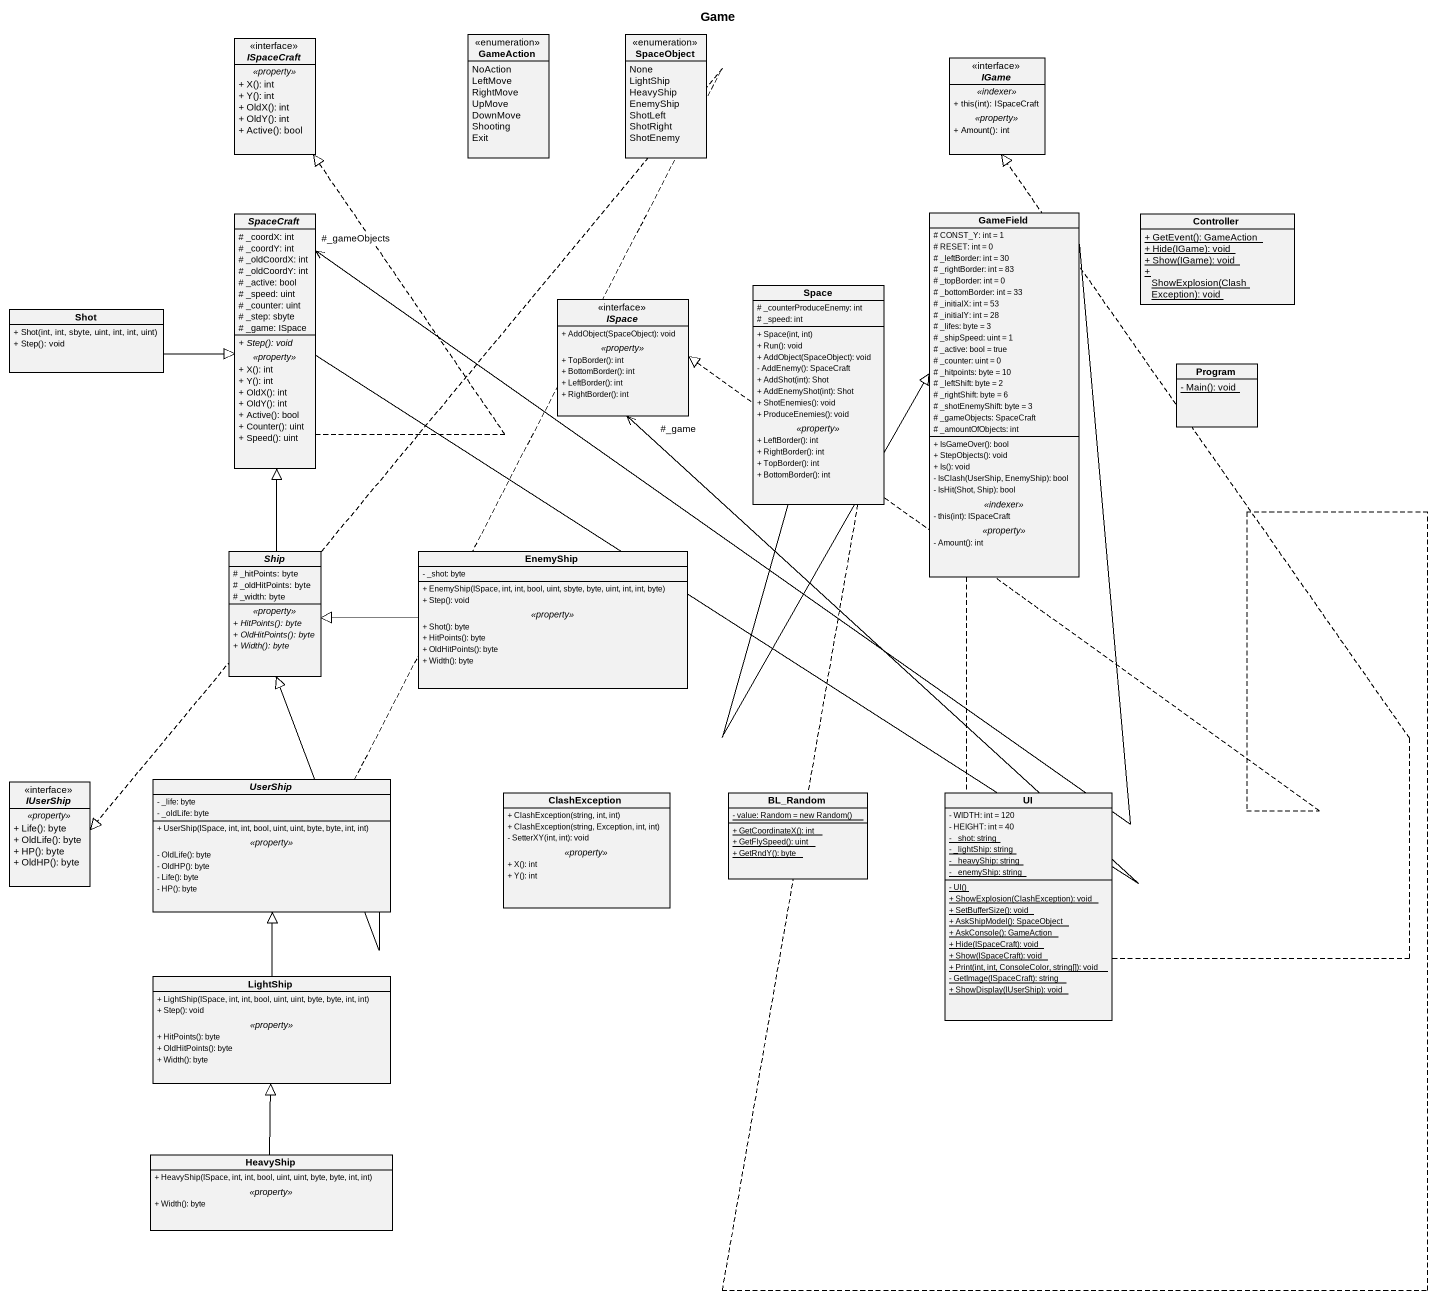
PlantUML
@startuml
title Game
hide circle
hide empty members
skinparam classAttributeIconSize 0
interface ISpaceCraft {
  .. <<property>> ..
  + X(): int
  + Y(): int
  + OldX(): int
  + OldY(): int
  + Active(): bool
}
enum GameAction {
  NoAction
  LeftMove
  RightMove
  UpMove
  DownMove
  Shooting
  Exit
}
enum SpaceObject {
  None
  LightShip
  HeavyShip
  EnemyShip
  ShotLeft
  ShotRight
  ShotEnemy
}
interface IGame {
  .. <<indexer>> ..
  + this(int): ISpaceCraft
  .. <<property>> ..
  + Amount(): int
}
abstract class SpaceCraft {
  # _coordX: int
  # _coordY: int
  # _oldCoordX: int
  # _oldCoordY: int
  # _active: bool
  # _speed: uint
  # _counter: uint
  # _step: sbyte
  # _game: ISpace
  --
  {abstract} + Step(): void
  .. <<property>> ..
  + X(): int
  + Y(): int
  + OldX(): int
  + OldY(): int
  + Active(): bool
  + Counter(): uint
  + Speed(): uint
}
class GameField {
  # CONST_Y: int = 1
  # RESET: int = 0
  # _leftBorder: int = 30
  # _rightBorder: int = 83
  # _topBorder: int = 0
  # _bottomBorder: int = 33
  # _initialX: int = 53
  # _initialY: int = 28
  # _lifes: byte = 3
  # _shipSpeed: uint = 1
  # _active: bool = true
  # _counter: uint = 0
  # _hitpoints: byte = 10
  # _leftShift: byte = 2
  # _rightShift: byte = 6
  # _shotEnemyShift: byte = 3
  # _gameObjects: SpaceCraft
  # _amountOfObjects: int
  --
  + IsGameOver(): bool
  + StepObjects(): void
  + Is(): void
  - IsClash(UserShip, EnemyShip): bool
  - IsHit(Shot, Ship): bool
  .. <<indexer>> ..
  - this(int): ISpaceCraft
  .. <<property>> ..
  - Amount(): int
}
class Controller {
  {static} + GetEvent(): GameAction
  {static} + Hide(IGame): void
  {static} + Show(IGame): void
  {static} + ShowExplosion(ClashException): void
}
interface ISpace {
  + AddObject(SpaceObject): void
  .. <<property>> ..
  + TopBorder(): int
  + BottomBorder(): int
  + LeftBorder(): int
  + RightBorder(): int
}
class Space {
  # _counterProduceEnemy: int
  # _speed: int
  --
  + Space(int, int)
  + Run(): void
  + AddObject(SpaceObject): void
  - AddEnemy(): SpaceCraft
  + AddShot(int): Shot
  + AddEnemyShot(int): Shot
  + ShotEnemies(): void
  + ProduceEnemies(): void
  .. <<property>> ..
  + LeftBorder(): int
  + RightBorder(): int
  + TopBorder(): int
  + BottomBorder(): int
}
class Shot {
  + Shot(int, int, sbyte, uint, int, int, uint)
  + Step(): void
}
class Program {
  {static} - Main(): void
}
abstract class Ship {
  # _hitPoints: byte
  # _oldHitPoints: byte
  # _width: byte
  .. <<property>> ..
  {abstract} + HitPoints(): byte
  {abstract} + OldHitPoints(): byte
  {abstract} + Width(): byte
}
class EnemyShip {
  - _shot: byte
  --
  + EnemyShip(ISpace, int, int, bool, uint, sbyte, byte, uint, int, int, byte)
  + Step(): void
  .. <<property>> ..
  + Shot(): byte
  + HitPoints(): byte
  + OldHitPoints(): byte
  + Width(): byte
}
interface IUserShip {
  .. <<property>> ..
  + Life(): byte
  + OldLife(): byte
  + HP(): byte
  + OldHP(): byte
}
abstract class UserShip {
  - _life: byte
  - _oldLife: byte
  --
  + UserShip(ISpace, int, int, bool, uint, uint, byte, byte, int, int)
  .. <<property>> ..
  - OldLife(): byte
  - OldHP(): byte
  - Life(): byte
  - HP(): byte
}
class ClashException {
  + ClashException(string, int, int)
  + ClashException(string, Exception, int, int)
  - SetterXY(int, int): void
  .. <<property>> ..
  + X(): int
  + Y(): int
}
class BL_Random {
  {static} {field} - value: Random = new Random()
  {static} + GetCoordinateX(): int
  {static} + GetFlySpeed(): uint
  {static} + GetRndY(): byte
}
class UI {
  - WIDTH: int = 120
  - HEIGHT: int = 40
  {static} - _shot: string
  {static} - _lightShip: string
  {static} - _heavyShip: string
  {static} - _enemyShip: string
  {static} - UI()
  {static} + ShowExplosion(ClashException): void
  {static} + SetBufferSize(): void
  {static} + AskShipModel(): SpaceObject
  {static} + AskConsole(): GameAction
  {static} + Hide(ISpaceCraft): void
  {static} + Show(ISpaceCraft): void
  {static} + Print(int, int, ConsoleColor, string[]): void
  {static} - GetImage(ISpaceCraft): string
  {static} + ShowDisplay(IUserShip): void
}
class LightShip {
  + LightShip(ISpace, int, int, bool, uint, uint, byte, byte, int, int)
  + Step(): void
  .. <<property>> ..
  + HitPoints(): byte
  + OldHitPoints(): byte
  + Width(): byte
}
class HeavyShip {
  + HeavyShip(ISpace, int, int, bool, uint, uint, byte, byte, int, int)
  .. <<property>> ..
  + Width(): byte
}
SpaceCraft .up.|> ISpaceCraft
SpaceCraft -right-> "#_game" ISpace
GameField .up.|> IGame
GameField -left-> "#_gameObjects" SpaceCraft
Space -right-|> GameField
Space .left.|> ISpace
Shot -right-|> SpaceCraft
Ship -up-|> SpaceCraft
EnemyShip -left-|> Ship
UserShip -up-|> Ship
UserShip .left.|> IUserShip
LightShip -up-|> UserShip
HeavyShip -up-|> LightShip
@enduml
